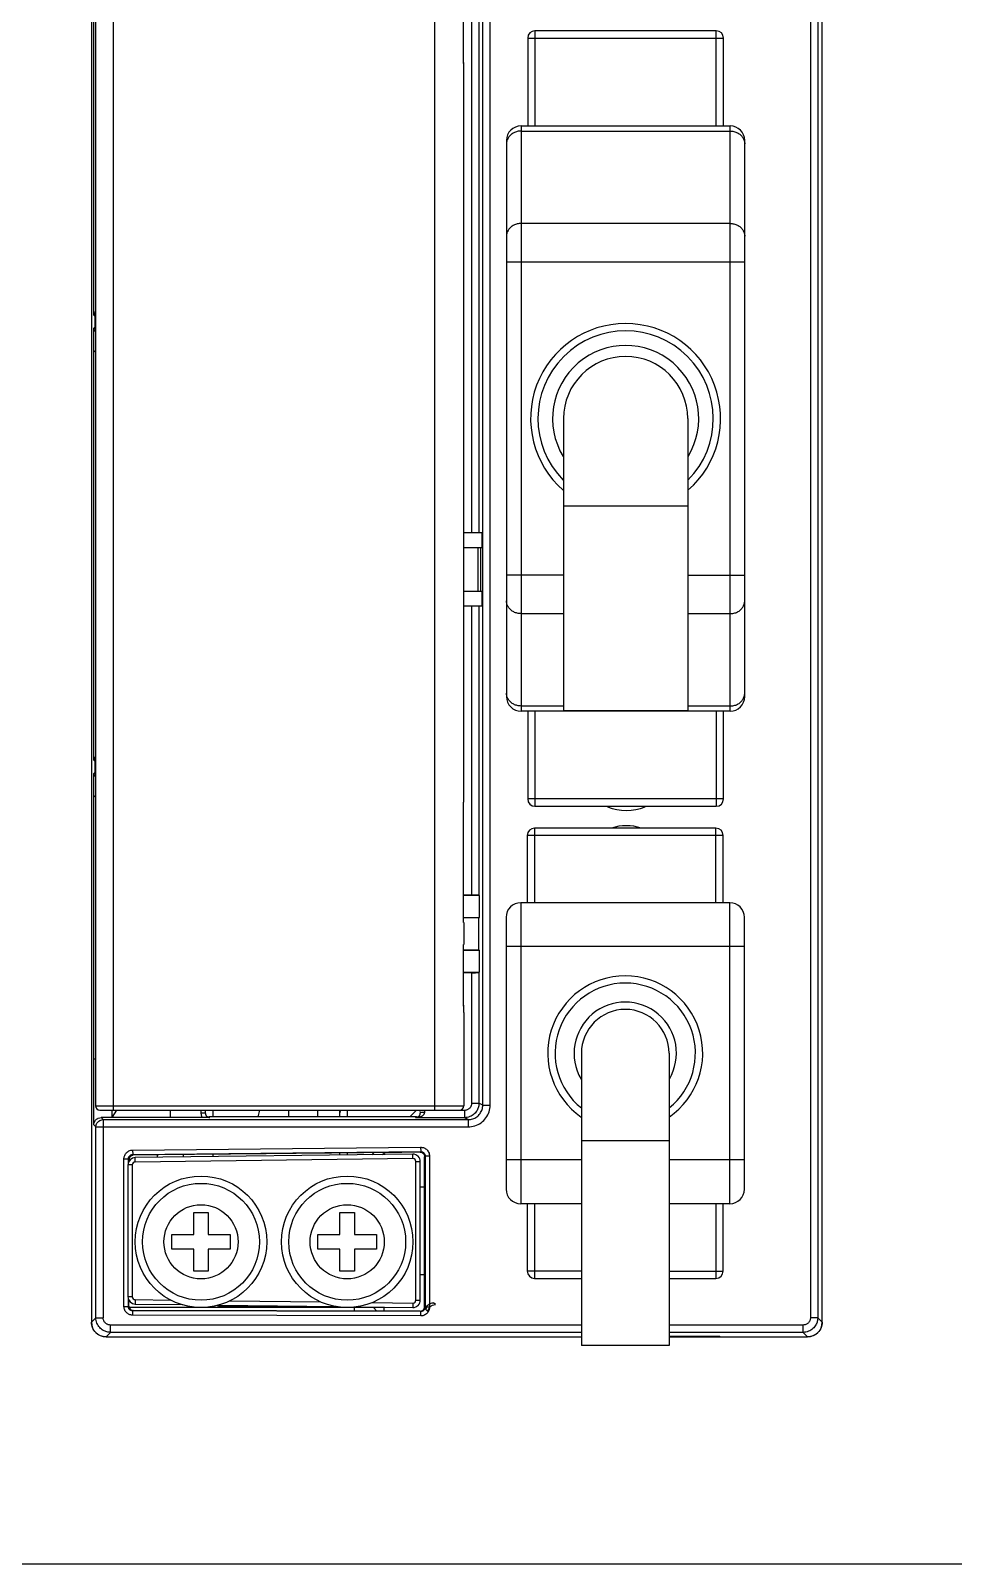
# Model space of a CAD drawing. Header units: millimetres. Extents: x 336 to 12810, y -1577 to 4105.
# Drawn here: x 10590.8 to 10653.9, y 1625.5 to 1730.5 of the extents above; entities that cross this region are included whole.
import ezdxf

# ---------------------------------------------------------------- set-up
doc = ezdxf.new("R2010")
doc.units = ezdxf.units.MM

msp = doc.modelspace()

# ---------------------------------------------------------------- linework, layer by layer
at = {"color": 7, "linetype": 'Continuous'}
for p, q in [((10594.95, 1801.003), (10594.95, 1642.108)), ((10644.95, 1642.108), (10644.95, 1801.003)), ((10644.144, 1767.868), (10644.144, 1642.414)), ((10644.644, 1767.385), (10644.644, 1642.414)), ((10595.235, 1749.308), (10595.235, 1656.908)), ((10596.435, 1749.608), (10596.435, 1656.608)), ((10618.435, 1749.608), (10618.435, 1656.608)), ((10621.73, 1656.968), (10621.73, 1749.249)), ((10622.23, 1656.968), (10622.23, 1749.249)), ((10595.114, 1711.01), (10595.114, 1744.772)), ((10620.404, 1728.388), (10620.404, 1736.458)), ((10620.408, 1728.4), (10620.408, 1736.458)), ((10620.967, 1734.601), (10620.967, 1696.108)), ((10621.467, 1734.609), (10621.467, 1696.108)), ((10625.3, 1730.458), (10625.3, 1723.958)), ((10637.7, 1730.458), (10625.3, 1730.458)), ((10637.7, 1723.958), (10637.7, 1730.458)), ((10624.8, 1729.958), (10624.8, 1723.958)), ((10624.8, 1729.958), (10638.2, 1729.958)), ((10638.2, 1723.958), (10638.2, 1729.958)), ((10620.404, 1728.388), (10620.408, 1728.4)), ((10620.435, 1678.128), (10620.435, 1727.787)), ((10623.35, 1722.958), (10623.35, 1684.908)), ((10624.35, 1723.958), (10624.35, 1683.908)), ((10624.35, 1723.958), (10638.65, 1723.958)), ((10624.35, 1723.601), (10638.65, 1723.601)), ((10638.65, 1683.908), (10638.65, 1723.958)), ((10639.65, 1684.908), (10639.65, 1722.958)), ((10638.65, 1717.282), (10624.35, 1717.282)), ((10639.65, 1714.64), (10623.35, 1714.64)), ((10595.114, 1711.01), (10595.177, 1710.947)), ((10595.177, 1710.947), (10595.177, 1710.17)), ((10595.177, 1710.17), (10595.116, 1710.108)), ((10595.116, 1708.474), (10595.116, 1710.108)), ((10595.235, 1708.593), (10595.114, 1708.472)), ((10595.114, 1680.56), (10595.114, 1708.472)), ((10627.25, 1703.933), (10627.25, 1683.933)), ((10635.75, 1703.933), (10635.75, 1683.933)), ((10635.75, 1697.933), (10627.25, 1697.933)), ((10621.66, 1696.108), (10620.435, 1696.108)), ((10621.66, 1696.108), (10621.66, 1695.108)), ((10620.435, 1695.108), (10621.66, 1695.108)), ((10621.39, 1695.108), (10621.39, 1692.108)), ((10621.59, 1692.108), (10621.59, 1695.108)), ((10627.25, 1693.227), (10623.35, 1693.227)), ((10635.75, 1693.227), (10639.65, 1693.227)), ((10621.66, 1692.108), (10620.435, 1692.108)), ((10621.66, 1692.108), (10621.66, 1691.108)), ((10621.66, 1691.108), (10620.435, 1691.108)), ((10620.967, 1691.108), (10620.967, 1671.321)), ((10621.467, 1691.108), (10621.467, 1671.312)), ((10624.35, 1690.584), (10627.25, 1690.584)), ((10635.75, 1690.584), (10638.65, 1690.584)), ((10627.25, 1684.266), (10624.35, 1684.266)), ((10638.65, 1684.266), (10635.75, 1684.266)), ((10638.65, 1683.908), (10624.35, 1683.908)), ((10624.8, 1683.908), (10624.8, 1677.908)), ((10625.3, 1683.908), (10625.3, 1677.408)), ((10635.75, 1683.933), (10627.25, 1683.933)), ((10637.7, 1683.908), (10637.7, 1677.408)), ((10638.2, 1677.908), (10638.2, 1683.908)), ((10594.95, 1682.608), (10594.988, 1682.608)), ((10594.988, 1673.608), (10594.988, 1682.608)), ((10595.114, 1680.56), (10595.177, 1680.497)), ((10595.177, 1680.497), (10595.177, 1679.72)), ((10595.177, 1679.72), (10595.116, 1679.658)), ((10595.116, 1678.024), (10595.116, 1679.658)), ((10595.235, 1678.143), (10595.114, 1678.022)), ((10595.114, 1660.108), (10595.114, 1678.022)), ((10638.2, 1677.908), (10624.8, 1677.908)), ((10620.408, 1677.516), (10620.404, 1677.529)), ((10620.404, 1669.458), (10620.404, 1677.529)), ((10620.408, 1669.458), (10620.408, 1677.517)), ((10625.3, 1677.408), (10637.7, 1677.408)), ((10637.675, 1675.908), (10625.275, 1675.908)), ((10625.275, 1675.908), (10625.275, 1670.808)), ((10637.675, 1670.808), (10637.675, 1675.908)), ((10638.175, 1675.408), (10624.775, 1675.408)), ((10624.775, 1675.408), (10624.775, 1670.808)), ((10638.175, 1670.808), (10638.175, 1675.408)), ((10594.95, 1673.608), (10594.988, 1673.608)), ((10620.967, 1671.321), (10620.408, 1671.321)), ((10621.506, 1671.293), (10620.408, 1671.293)), ((10621.467, 1671.312), (10621.506, 1671.293)), ((10621.506, 1669.799), (10621.506, 1671.293)), ((10624.325, 1670.808), (10624.325, 1650.208)), ((10638.625, 1670.808), (10624.325, 1670.808)), ((10638.625, 1650.208), (10638.625, 1670.808)), ((10620.404, 1669.458), (10620.435, 1669.458)), ((10620.408, 1669.799), (10621.506, 1669.799)), ((10621.45, 1669.771), (10620.408, 1669.771)), ((10620.435, 1669.458), (10620.435, 1667.958)), ((10621.45, 1669.771), (10621.506, 1669.799)), ((10621.45, 1667.571), (10621.45, 1669.771)), ((10623.325, 1669.808), (10623.325, 1651.208)), ((10639.625, 1651.208), (10639.625, 1669.808)), ((10620.404, 1667.958), (10620.435, 1667.958)), ((10620.404, 1663.888), (10620.404, 1667.958)), ((10620.408, 1663.9), (10620.408, 1667.958)), ((10621.45, 1667.571), (10620.408, 1667.571)), ((10621.506, 1667.543), (10620.408, 1667.543)), ((10621.45, 1667.571), (10621.506, 1667.543)), ((10621.506, 1666.049), (10621.506, 1667.543)), ((10639.625, 1667.808), (10623.325, 1667.808)), ((10620.408, 1666.049), (10621.506, 1666.049)), ((10620.967, 1666.021), (10620.408, 1666.021)), ((10620.967, 1666.021), (10620.967, 1657.099)), ((10621.467, 1666.029), (10621.506, 1666.049)), ((10621.467, 1666.029), (10621.467, 1657.099)), ((10620.404, 1663.888), (10620.408, 1663.9)), ((10620.435, 1663.287), (10620.435, 1656.908)), ((10595.235, 1660.108), (10595.114, 1660.108)), ((10595.116, 1655.608), (10595.116, 1660.108)), ((10628.475, 1660.508), (10628.475, 1640.508)), ((10634.475, 1660.508), (10634.475, 1640.508)), ((10595.235, 1656.908), (10620.435, 1656.908)), ((10620.967, 1657.099), (10621.467, 1657.099)), ((10621.73, 1656.968), (10621.467, 1657.099)), ((10621.73, 1656.968), (10622.23, 1656.968)), ((10595.535, 1656.608), (10620.135, 1656.608)), ((10602.528, 1656.108), (10595.616, 1656.108)), ((10595.616, 1656.108), (10595.756, 1655.969)), ((10595.756, 1655.969), (10595.756, 1642.414)), ((10595.756, 1655.969), (10620.73, 1655.969)), ((10596.663, 1656.608), (10596.35, 1656.108)), ((10596.35, 1656.608), (10596.35, 1656.108)), ((10600.35, 1656.608), (10600.35, 1656.108)), ((10602.445, 1656.608), (10602.445, 1656.414)), ((10602.745, 1656.414), (10602.445, 1656.414)), ((10602.745, 1656.608), (10602.745, 1656.414)), ((10617.188, 1656.147), (10603.012, 1656.147)), ((10603.045, 1656.113), (10603.012, 1656.147)), ((10603.25, 1656.608), (10603.25, 1656.147)), ((10606.363, 1656.147), (10606.469, 1656.608)), ((10608.45, 1656.147), (10608.45, 1656.608)), ((10610.45, 1656.147), (10610.45, 1656.608)), ((10611.95, 1656.147), (10611.95, 1656.608)), ((10612.45, 1656.608), (10612.45, 1656.147)), ((10616.738, 1656.147), (10617.2, 1656.608)), ((10617.141, 1656.1), (10617.188, 1656.147)), ((10620.467, 1656.1), (10617.141, 1656.1)), ((10620.467, 1656.6), (10620.135, 1656.6)), ((10620.467, 1656.6), (10620.467, 1656.1)), ((10620.73, 1655.969), (10620.467, 1656.1)), ((10620.73, 1655.969), (10620.73, 1655.469)), ((10595.116, 1655.608), (10595.256, 1655.469)), ((10595.256, 1642.414), (10595.256, 1655.469)), ((10595.256, 1655.469), (10620.73, 1655.469)), ((10597.772, 1653.883), (10617.477, 1654.077)), ((10597.772, 1653.883), (10597.775, 1653.583)), ((10597.775, 1653.583), (10617.48, 1653.777)), ((10611.95, 1653.54), (10611.95, 1653.687)), ((10612.45, 1653.692), (10612.45, 1653.546)), ((10614.159, 1653.567), (10614.302, 1653.71)), ((10614.875, 1653.576), (10615.016, 1653.717)), ((10617.477, 1654.077), (10617.48, 1653.777)), ((10634.475, 1654.508), (10628.475, 1654.508)), ((10597.178, 1643.186), (10597.178, 1653.283)), ((10597.178, 1653.283), (10597.478, 1653.283)), ((10597.45, 1652.865), (10597.45, 1643.852)), ((10597.75, 1652.865), (10597.45, 1652.865)), ((10597.478, 1653.008), (10597.478, 1653.283)), ((10597.512, 1653.091), (10597.512, 1653.25)), ((10597.537, 1653.129), (10597.537, 1653.251)), ((10597.75, 1652.865), (10597.75, 1643.852)), ((10616.944, 1653.602), (10597.944, 1653.365)), ((10597.948, 1653.065), (10597.944, 1653.365)), ((10616.948, 1653.302), (10597.948, 1653.065)), ((10599.45, 1653.566), (10599.45, 1653.383)), ((10601.25, 1653.406), (10601.25, 1653.583)), ((10603.25, 1653.603), (10603.25, 1653.431)), ((10616.948, 1653.302), (10616.944, 1653.602)), ((10617.15, 1643.615), (10617.15, 1653.102)), ((10617.15, 1653.102), (10617.45, 1653.102)), ((10617.45, 1643.615), (10617.45, 1653.102)), ((10617.75, 1653.443), (10617.783, 1653.477)), ((10617.75, 1643.158), (10617.75, 1653.433)), ((10617.783, 1653.477), (10617.783, 1643.137)), ((10618.083, 1653.477), (10617.783, 1653.477)), ((10618.083, 1653.477), (10618.083, 1643.137)), ((10628.475, 1653.208), (10623.325, 1653.208)), ((10639.625, 1653.208), (10634.475, 1653.208)), ((10617.45, 1651.358), (10617.75, 1651.358)), ((10601.95, 1649.608), (10602.95, 1649.608)), ((10601.95, 1648.108), (10601.95, 1649.608)), ((10602.95, 1649.608), (10602.95, 1648.108)), ((10611.95, 1649.608), (10612.95, 1649.608)), ((10611.95, 1648.108), (10611.95, 1649.608)), ((10612.95, 1649.608), (10612.95, 1648.108)), ((10628.475, 1650.208), (10624.325, 1650.208)), ((10624.775, 1650.208), (10624.775, 1645.608)), ((10625.275, 1650.208), (10625.275, 1645.108)), ((10638.625, 1650.208), (10634.475, 1650.208)), ((10637.675, 1650.208), (10637.675, 1645.108)), ((10638.175, 1645.608), (10638.175, 1650.208)), ((10600.45, 1648.108), (10601.95, 1648.108)), ((10600.45, 1647.108), (10600.45, 1648.108)), ((10602.95, 1648.108), (10604.45, 1648.108)), ((10604.45, 1648.108), (10604.45, 1647.108)), ((10610.45, 1648.108), (10611.95, 1648.108)), ((10610.45, 1647.108), (10610.45, 1648.108)), ((10612.95, 1648.108), (10614.45, 1648.108)), ((10614.45, 1648.108), (10614.45, 1647.108)), ((10601.95, 1647.108), (10600.45, 1647.108)), ((10601.95, 1645.608), (10601.95, 1647.108)), ((10604.45, 1647.108), (10602.95, 1647.108)), ((10602.95, 1647.108), (10602.95, 1645.608)), ((10611.95, 1647.108), (10610.45, 1647.108)), ((10611.95, 1645.608), (10611.95, 1647.108)), ((10614.45, 1647.108), (10612.95, 1647.108)), ((10612.95, 1647.108), (10612.95, 1645.608)), ((10602.95, 1645.608), (10601.95, 1645.608)), ((10612.95, 1645.608), (10611.95, 1645.608)), ((10617.75, 1645.358), (10617.45, 1645.358)), ((10628.475, 1645.608), (10624.775, 1645.608)), ((10634.475, 1645.608), (10638.175, 1645.608)), ((10625.275, 1645.108), (10628.475, 1645.108)), ((10634.475, 1645.108), (10637.675, 1645.108)), ((10597.178, 1643.186), (10597.478, 1643.186)), ((10597.75, 1643.852), (10597.45, 1643.852)), ((10597.478, 1643.186), (10597.478, 1643.708)), ((10597.512, 1643.219), (10597.512, 1643.626)), ((10597.512, 1643.219), (10597.513, 1643.623)), ((10597.948, 1643.652), (10597.944, 1643.352)), ((10597.944, 1643.352), (10601.154, 1643.312)), ((10597.948, 1643.652), (10600.386, 1643.622)), ((10603.645, 1643.281), (10611.722, 1643.18)), ((10603.75, 1643.28), (10603.75, 1643.208)), ((10603.75, 1643.208), (10608.95, 1643.208)), ((10604.41, 1643.571), (10610.652, 1643.493)), ((10604.571, 1643.108), (10604.681, 1643.208)), ((10607.918, 1643.228), (10607.918, 1643.108)), ((10607.95, 1643.227), (10607.95, 1643.108)), ((10611.363, 1643.184), (10611.39, 1643.154)), ((10614.157, 1643.45), (10616.948, 1643.415)), ((10616.948, 1643.415), (10616.944, 1643.115)), ((10617.15, 1643.615), (10617.45, 1643.615)), ((10618.487, 1643.308), (10618.355, 1643.441)), ((10595.256, 1642.414), (10594.95, 1642.108)), ((10595.256, 1642.414), (10595.756, 1642.414)), ((10614.95, 1643.108), (10597.541, 1643.108)), ((10597.777, 1642.586), (10597.778, 1642.886)), ((10617.482, 1642.537), (10597.777, 1642.586)), ((10597.811, 1642.919), (10597.778, 1642.886)), ((10617.483, 1642.837), (10597.778, 1642.886)), ((10617.45, 1642.865), (10597.811, 1642.919)), ((10612.95, 1642.877), (10612.95, 1643.108)), ((10613.066, 1643.163), (10616.944, 1643.115)), ((10614.486, 1642.873), (10614.25, 1643.108)), ((10614.657, 1643.108), (10614.657, 1643.143)), ((10614.95, 1643.14), (10614.95, 1642.872)), ((10617.483, 1642.837), (10617.449, 1642.871)), ((10617.482, 1642.537), (10617.483, 1642.837)), ((10617.783, 1643.137), (10617.75, 1643.171)), ((10618.083, 1643.137), (10617.783, 1643.137)), ((10617.846, 1642.95), (10617.987, 1642.808)), ((10644.644, 1642.414), (10644.144, 1642.414)), ((10644.644, 1642.414), (10644.95, 1642.108)), ((10596.255, 1641.414), (10595.95, 1641.108)), ((10595.95, 1641.108), (10628.475, 1641.108)), ((10628.475, 1641.914), (10596.255, 1641.914)), ((10596.255, 1641.414), (10596.255, 1641.914)), ((10628.475, 1641.414), (10596.255, 1641.414)), ((10643.645, 1641.914), (10634.475, 1641.914)), ((10643.645, 1641.414), (10634.475, 1641.414)), ((10634.475, 1641.147), (10637.95, 1641.147)), ((10634.475, 1641.108), (10643.95, 1641.108)), ((10637.95, 1641.108), (10637.95, 1641.147)), ((10643.645, 1641.414), (10643.645, 1641.914)), ((10643.645, 1641.414), (10643.95, 1641.108)), ((10634.475, 1640.508), (10628.475, 1640.508))]:
    msp.add_line(p, q, dxfattribs=at)
msp.add_line((10806.716, 1625.542), (10506.716, 1625.542))
for centre, radius in [((10602.45, 1647.608), 4.5), ((10602.45, 1647.608), 4), ((10612.45, 1647.608), 4.5), ((10612.45, 1647.608), 4), ((10602.45, 1647.608), 2.537), ((10612.45, 1647.608), 2.537)]:
    msp.add_circle(centre, radius, dxfattribs=at)
for centre, radius, start, end in [((10625.3, 1729.958), 0.5, 90, 180), ((10637.7, 1729.958), 0.5, 0, 90), ((10624.35, 1722.958), 1, 90, 180), ((10638.65, 1722.958), 1, 0, 90), ((10631.5, 1703.933), 6.5, 311.03496, 228.96504), ((10631.5, 1703.933), 6, 315.2713, 224.72879), ((10631.5, 1703.933), 5, 328.70037, 211.29963), ((10631.5, 1703.933), 4.25, 0, 180), ((10624.35, 1684.908), 1, 180, 270), ((10638.65, 1684.908), 1, 270, 0), ((10625.3, 1677.908), 0.5, 180, 270), ((10637.7, 1677.908), 0.5, 270, 0), ((10631.55, 1680.433), 3.317, 247.10304, 292.90247), ((10625.275, 1675.408), 0.5, 90, 180), ((10631.55, 1672.758), 3.317, 72.26015, 107.76051), ((10637.675, 1675.408), 0.5, 0, 90), ((10624.325, 1669.808), 1, 90, 180), ((10638.625, 1669.808), 1, 0, 90), ((10631.475, 1660.508), 5.3, 304.6163, 235.37235), ((10631.475, 1660.508), 4.8, 308.77013, 231.25459), ((10631.475, 1660.508), 3.5, 329.56273, 210.43727), ((10631.475, 1660.508), 3, 0, 180), ((10595.535, 1656.908), 0.3, 180, 270), ((10620.135, 1656.908), 0.3, 270, 0), ((10597.95, 1652.865), 0.5, 90.71616, 180), ((10597.95, 1652.865), 0.2, 90.71616, 180), ((10616.95, 1653.102), 0.5, 0, 90.71616), ((10616.95, 1653.102), 0.2, 0, 90.71616), ((10624.325, 1651.208), 1, 180, 270), ((10638.625, 1651.208), 1, 270, 0), ((10625.275, 1645.608), 0.5, 180, 270), ((10637.675, 1645.608), 0.5, 270, 0), ((10597.95, 1643.852), 0.5, 180, 269.28384), ((10597.95, 1643.852), 0.2, 180, 269.28384), ((10603.75, 1643.708), 0.5, 246.36286, 270), ((10616.95, 1643.615), 0.5, 269.28384, 0), ((10616.95, 1643.615), 0.2, 269.28384, 0), ((10595.95, 1642.108), 1, 180, 270), ((10643.95, 1642.108), 1, 270, 0)]:
    msp.add_arc(centre, radius, start, end, dxfattribs=at)
for points, start_tangent, end_tangent in [([(10620.435, 1727.787), (10620.427, 1728.1), (10620.404, 1728.388)], (-0.0000029, 1), (-0.1048733, 0.9944856)), ([(10620.409, 1728.388), (10620.408, 1728.402)], (-0.0854524, 0.9963423), (-0.0874217, 0.9961714)), ([(10620.435, 1727.787), (10620.433, 1727.949), (10620.42, 1728.25), (10620.409, 1728.388)], (0.0000387, 1), (-0.0854524, 0.9963423)), ([(10623.384, 1722.948), (10623.35, 1722.72)], (-0.2906709, -0.9568231), (0, -1)), ([(10624.35, 1723.601), (10624.091, 1723.571), (10623.85, 1723.483), (10623.643, 1723.343), (10623.484, 1723.16), (10623.384, 1722.948)], (-1, 0), (-0.2906709, -0.9568231)), ([(10638.65, 1723.601), (10638.909, 1723.571), (10639.15, 1723.483), (10639.357, 1723.343), (10639.516, 1723.16), (10639.616, 1722.948)], (1, 0), (0.2906708, -0.9568231)), ([(10639.616, 1722.948), (10639.65, 1722.72)], (0.2906708, -0.9568231), (0, -1)), ([(10624.35, 1717.282), (10624.091, 1717.252), (10623.85, 1717.164), (10623.643, 1717.024), (10623.484, 1716.842), (10623.384, 1716.63), (10623.35, 1716.402)], (-1, 0), (0, -1)), ([(10638.65, 1717.282), (10638.909, 1717.252), (10639.15, 1717.164), (10639.357, 1717.024), (10639.516, 1716.842), (10639.616, 1716.63), (10639.65, 1716.402)], (1, 0), (0, -1)), ([(10595.114, 1711.01), (10595.154, 1711.16), (10595.23, 1711.247)], (0, 1), (0.7901736, 0.612883)), ([(10595.23, 1711.118), (10595.217, 1711.097), (10595.177, 1710.947)], (-0.5690217, -0.8223225), (-0.0003046, -1)), ([(10595.177, 1710.947), (10595.222, 1710.946), (10595.235, 1710.946)], (0.9282475, -0.3719631), (0.9996401, 0.0268277)), ([(10595.23, 1709.873), (10595.156, 1709.958), (10595.116, 1710.108)], (-0.7849729, 0.6195301), (0, 1)), ([(10595.235, 1710.17), (10595.201, 1710.171), (10595.177, 1710.17)], (-0.9991369, -0.0415377), (-0.9292574, -0.369433)), ([(10595.23, 1709.999), (10595.217, 1710.02), (10595.177, 1710.17)], (-0.5690216, 0.8223226), (-0.0003046, 1)), ([(10624.35, 1690.584), (10624.091, 1690.614), (10623.85, 1690.702), (10623.643, 1690.842), (10623.484, 1691.025), (10623.384, 1691.237), (10623.35, 1691.465)], (-1, 0), (0, 1)), ([(10638.65, 1690.584), (10638.909, 1690.614), (10639.15, 1690.702), (10639.357, 1690.842), (10639.516, 1691.025), (10639.616, 1691.237), (10639.65, 1691.465)], (1, 0), (0, 1)), ([(10624.35, 1684.266), (10624.091, 1684.296), (10623.85, 1684.384), (10623.643, 1684.524), (10623.484, 1684.706), (10623.384, 1684.919), (10623.35, 1685.147)], (-1, 0), (0, 1)), ([(10638.65, 1684.266), (10638.909, 1684.296), (10639.15, 1684.384), (10639.357, 1684.524), (10639.516, 1684.706), (10639.616, 1684.919)], (1, 0), (0.2906709, 0.9568231)), ([(10639.616, 1684.919), (10639.65, 1685.147)], (0.2906709, 0.9568231), (0, 1)), ([(10595.114, 1680.56), (10595.154, 1680.71), (10595.23, 1680.797)], (0, 1), (0.7901736, 0.612883)), ([(10595.23, 1680.668), (10595.217, 1680.647), (10595.177, 1680.497)], (-0.5690217, -0.8223225), (-0.0003046, -1)), ([(10595.177, 1680.497), (10595.222, 1680.496), (10595.235, 1680.496)], (0.9282475, -0.3719631), (0.9996401, 0.0268277)), ([(10595.23, 1679.423), (10595.156, 1679.508), (10595.116, 1679.658)], (-0.7849729, 0.6195301), (0, 1)), ([(10595.235, 1679.72), (10595.201, 1679.721), (10595.177, 1679.72)], (-0.9991369, -0.0415377), (-0.9292574, -0.369433)), ([(10595.23, 1679.549), (10595.217, 1679.57), (10595.177, 1679.72)], (-0.5690216, 0.8223226), (-0.0003046, 1)), ([(10620.404, 1677.529), (10620.427, 1677.821), (10620.435, 1678.128)], (0.1048684, 0.9944861), (0.0001261, 1)), ([(10620.409, 1677.529), (10620.419, 1677.655), (10620.433, 1677.956), (10620.435, 1678.128)], (0.085413, 0.9963456), (0.000108, 1)), ([(10620.408, 1677.515), (10620.409, 1677.529)], (0.0873967, 0.9961736), (0.085413, 0.9963456)), ([(10621.467, 1671.312), (10621.424, 1671.316), (10621.314, 1671.318), (10621.155, 1671.32), (10620.967, 1671.321)], (-0.8944817, 0.4471046), (-1, 0)), ([(10620.967, 1666.021), (10621.155, 1666.021), (10621.314, 1666.023), (10621.424, 1666.026), (10621.467, 1666.029)], (1, 0), (0.8944817, 0.4471046)), ([(10620.435, 1663.287), (10620.427, 1663.6), (10620.404, 1663.888)], (-0.0000029, 1), (-0.1048733, 0.9944856)), ([(10620.409, 1663.888), (10620.408, 1663.902)], (-0.0854524, 0.9963423), (-0.0874217, 0.9961714)), ([(10620.435, 1663.287), (10620.433, 1663.449), (10620.42, 1663.75), (10620.409, 1663.888)], (0.0000387, 1), (-0.0854524, 0.9963423)), ([(10621.467, 1657.099), (10621.458, 1656.97), (10621.434, 1656.846), (10621.393, 1656.722), (10621.332, 1656.599), (10621.249, 1656.477), (10621.141, 1656.361), (10621.004, 1656.256), (10620.841, 1656.172), (10620.659, 1656.118), (10620.467, 1656.1)], (-0.0003135, -1), (-1, -0.0002872)), ([(10620.967, 1657.099), (10620.963, 1657.035), (10620.951, 1656.973), (10620.93, 1656.911), (10620.9, 1656.849), (10620.859, 1656.788), (10620.804, 1656.73), (10620.736, 1656.678), (10620.654, 1656.636), (10620.563, 1656.609), (10620.467, 1656.6)], (-0.0000186, -1), (-1, 0.0000703)), ([(10620.73, 1655.469), (10621.194, 1655.542), (10621.612, 1655.755), (10621.944, 1656.087), (10622.156, 1656.504), (10622.23, 1656.968)], (1, -0.0001157), (0.0000935, 1)), ([(10620.73, 1655.969), (10621.039, 1656.018), (10621.318, 1656.159), (10621.539, 1656.38), (10621.681, 1656.658), (10621.73, 1656.968)], (0.9999999, -0.0003345), (-0.0002775, 1)), ([(10595.116, 1655.608), (10595.154, 1655.8), (10595.262, 1655.962), (10595.424, 1656.07), (10595.616, 1656.108)], (0, 1), (1, 0)), ([(10595.256, 1655.469), (10595.265, 1655.567), (10595.298, 1655.671), (10595.361, 1655.775), (10595.457, 1655.869), (10595.589, 1655.94), (10595.756, 1655.969)], (0.0003046, 1), (1, 0.0003046)), ([(10602.445, 1656.414), (10602.449, 1656.345), (10602.462, 1656.27), (10602.488, 1656.191)], (0.0000101, -1), (0.371418, -0.9284658)), ([(10602.488, 1656.191), (10602.528, 1656.108)], (0.371418, -0.9284658), (0.5089078, -0.8608211)), ([(10602.71, 1656.109), (10602.528, 1656.108)], (-0.9999728, -0.0073716), (-1, 0.0000003)), ([(10603.045, 1656.113), (10602.883, 1656.111), (10602.71, 1656.109)], (-0.9998474, -0.017468), (-0.9999728, -0.0073716)), ([(10602.745, 1656.414), (10602.747, 1656.377), (10602.755, 1656.338), (10602.769, 1656.295)], (0.0003111, -1), (0.3949433, -0.9187055)), ([(10602.769, 1656.295), (10602.792, 1656.252), (10602.826, 1656.209), (10602.833, 1656.202)], (0.3949433, -0.9187055), (0.706504, -0.707709)), ([(10602.8, 1656.235), (10602.862, 1656.187)], (0.7071068, -0.7071068), (0.867064, -0.4981968)), ([(10602.833, 1656.202), (10602.869, 1656.17), (10602.922, 1656.14), (10602.982, 1656.12), (10603.045, 1656.113)], (0.706504, -0.707709), (1, -0.0002622)), ([(10602.862, 1656.187), (10603.012, 1656.147)], (0.867064, -0.4981968), (1, 0)), ([(10611.95, 1656.358), (10611.991, 1656.555)], (0, 1), (0.3935544, 0.9193013)), ([(10617.141, 1656.1), (10617.246, 1656.107), (10617.338, 1656.122), (10617.419, 1656.144), (10617.489, 1656.17), (10617.55, 1656.2), (10617.602, 1656.234), (10617.646, 1656.269), (10617.682, 1656.305)], (0.9999233, 0.0123824), (0.6543562, 0.7561865)), ([(10617.188, 1656.147), (10617.338, 1656.187), (10617.359, 1656.2)], (1, 0), (0.8219276, 0.569592)), ([(10617.362, 1656.197), (10617.376, 1656.212), (10617.399, 1656.24), (10617.417, 1656.27)], (0.7066914, 0.7075219), (0.4797745, 0.8773918)), ([(10617.417, 1656.27), (10617.432, 1656.3), (10617.443, 1656.333), (10617.451, 1656.37)], (0.4797745, 0.8773918), (0.152666, 0.9882778)), ([(10617.451, 1656.37), (10617.455, 1656.413)], (0.152666, 0.9882778), (0.0086662, 0.9999624)), ([(10617.455, 1656.413), (10617.493, 1656.449), (10617.603, 1656.474)], (-0.0726916, 0.9973545), (0.9937509, 0.1116207)), ([(10617.455, 1656.51), (10617.455, 1656.6)], (0.0019762, 0.999998), (-0.0000047, 1)), ([(10617.455, 1656.413), (10617.455, 1656.51)], (0.004175, 0.9999913), (0.0019762, 0.999998)), ([(10617.603, 1656.474), (10617.755, 1656.483)], (0.9937509, 0.1116207), (0.9999922, -0.0039524)), ([(10617.682, 1656.305), (10617.71, 1656.343)], (0.6543562, 0.7561865), (0.5463375, 0.8375651)), ([(10617.71, 1656.343), (10617.733, 1656.383), (10617.748, 1656.43), (10617.755, 1656.483)], (0.5463375, 0.8375651), (0.0067909, 0.9999769)), ([(10617.755, 1656.483), (10617.755, 1656.543), (10617.755, 1656.6)], (0.0066835, 0.9999777), (0.0000004, 1)), ([(10597.178, 1653.283), (10597.185, 1653.373), (10597.208, 1653.47), (10597.252, 1653.571), (10597.319, 1653.669), (10597.409, 1653.755), (10597.518, 1653.823), (10597.641, 1653.867), (10597.772, 1653.883)], (-0.0000028, 1), (0.9999509, 0.0099084)), ([(10616.942, 1653.736), (10611, 1653.678), (10604.456, 1653.614), (10597.942, 1653.551)], (-0.9999534, -0.0096531), (-0.9999523, -0.0097638)), ([(10617.444, 1653.74), (10616.942, 1653.736)], (-0.9999535, -0.009648), (-0.9999534, -0.0096531)), ([(10617.444, 1653.74), (10617.601, 1653.699), (10617.715, 1653.581), (10617.75, 1653.443)], (0.9999535, 0.009648), (0.0134265, -0.9999099)), ([(10617.477, 1654.077), (10617.568, 1654.071), (10617.665, 1654.049), (10617.767, 1654.006), (10617.866, 1653.939), (10617.955, 1653.848), (10618.024, 1653.737), (10618.068, 1653.612), (10618.083, 1653.477)], (0.9999513, 0.009868), (0.000075, -1)), ([(10617.48, 1653.777), (10617.525, 1653.774), (10617.574, 1653.763), (10617.625, 1653.741), (10617.675, 1653.708), (10617.719, 1653.663), (10617.754, 1653.607), (10617.776, 1653.544), (10617.783, 1653.477)], (0.9999482, 0.010174), (-0.0002594, -1)), ([(10597.478, 1653.283), (10597.482, 1653.328), (10597.493, 1653.376), (10597.515, 1653.427), (10597.549, 1653.476), (10597.594, 1653.519), (10597.648, 1653.553), (10597.71, 1653.575), (10597.775, 1653.583)], (-0.0003036, 1), (0.999954, 0.0095902)), ([(10597.512, 1653.25), (10597.551, 1653.399), (10597.66, 1653.508), (10597.819, 1653.55)], (0, 1), (0.9999514, 0.009863)), ([(10597.537, 1653.251), (10597.577, 1653.399), (10597.683, 1653.508)], (0.0024659, 0.999997), (0.8525367, 0.5226673)), ([(10597.683, 1653.508), (10597.787, 1653.547)], (0.8525367, 0.5226673), (0.9886039, 0.1505399)), ([(10597.787, 1653.547), (10597.819, 1653.55)], (0.9886039, 0.1505399), (0.9999565, 0.0093299)), ([(10597.942, 1653.551), (10597.809, 1653.55)], (-0.9999523, -0.0097638), (-0.9999523, -0.0097642)), ([(10597.777, 1642.586), (10597.687, 1642.593), (10597.589, 1642.617), (10597.489, 1642.661), (10597.391, 1642.728), (10597.304, 1642.819), (10597.236, 1642.929), (10597.193, 1643.053), (10597.178, 1643.186)], (-0.999997, 0.0024622), (-0.0000565, 1)), ([(10597.732, 1642.89), (10597.684, 1642.901), (10597.633, 1642.923), (10597.584, 1642.957), (10597.541, 1643.002), (10597.507, 1643.057), (10597.486, 1643.12), (10597.478, 1643.186)], (-0.9882978, 0.1525369), (0.0002678, 1)), ([(10597.512, 1643.216), (10597.552, 1643.069), (10597.661, 1642.96), (10597.811, 1642.919)], (0, -1), (0.999997, -0.0024659)), ([(10617.846, 1642.95), (10617.87, 1643.102), (10617.941, 1643.239), (10618.052, 1643.348), (10618.192, 1643.417), (10618.355, 1643.441)], (0, 1), (0.9998529, -0.0171505)), ([(10617.987, 1642.808), (10618.025, 1643), (10618.134, 1643.162), (10618.296, 1643.27), (10618.487, 1643.308)], (0, 1), (1, 0)), ([(10596.255, 1641.414), (10596.131, 1641.422), (10596.008, 1641.445), (10595.884, 1641.486), (10595.759, 1641.546), (10595.635, 1641.63), (10595.516, 1641.741), (10595.409, 1641.882), (10595.326, 1642.047), (10595.273, 1642.227), (10595.256, 1642.414)], (-1, 0.0001505), (-0.0001497, 1)), ([(10596.255, 1641.914), (10596.193, 1641.918), (10596.132, 1641.929), (10596.07, 1641.95), (10596.007, 1641.98), (10595.945, 1642.022), (10595.886, 1642.078), (10595.832, 1642.148), (10595.791, 1642.23), (10595.764, 1642.321), (10595.756, 1642.414)], (-1, -0.0000037), (0.0000084, 1)), ([(10597.778, 1642.886), (10597.732, 1642.89)], (-0.9999977, 0.0021595), (-0.9882978, 0.1525369)), ([(10617.449, 1642.871), (10617.6, 1642.911), (10617.71, 1643.021), (10617.75, 1643.171)], (0.9999969, -0.0024807), (-0.0000149, 1)), ([(10618.083, 1643.137), (10618.077, 1643.051), (10618.057, 1642.961), (10618.018, 1642.866), (10617.957, 1642.769), (10617.869, 1642.678), (10617.757, 1642.603), (10617.625, 1642.554), (10617.482, 1642.537)], (0.0000117, -1), (-0.9999971, 0.0024111)), ([(10617.783, 1643.137), (10617.78, 1643.094), (10617.77, 1643.049), (10617.751, 1643.002), (10617.72, 1642.953), (10617.676, 1642.908), (10617.62, 1642.87), (10617.554, 1642.846), (10617.483, 1642.837)], (0.0003126, -1), (-0.9999963, 0.002736)), ([(10644.144, 1642.414), (10644.141, 1642.351), (10644.129, 1642.29), (10644.109, 1642.228), (10644.079, 1642.166), (10644.037, 1642.103), (10643.981, 1642.044), (10643.911, 1641.991), (10643.828, 1641.949), (10643.738, 1641.923), (10643.645, 1641.914)], (0.0000037, -1), (-1, 0.0000084)), ([(10644.644, 1642.414), (10644.637, 1642.289), (10644.613, 1642.167), (10644.573, 1642.043), (10644.512, 1641.917), (10644.428, 1641.793), (10644.317, 1641.674), (10644.177, 1641.567), (10644.012, 1641.484), (10643.831, 1641.432), (10643.645, 1641.414)], (-0.0001505, -1), (-1, -0.0001497)), ([(10595.95, 1641.108), (10595.567, 1641.184), (10595.243, 1641.401), (10595.026, 1641.726), (10594.95, 1642.108)], (-1, 0), (0, 1)), ([(10644.95, 1642.108), (10644.874, 1641.726), (10644.657, 1641.401), (10644.333, 1641.184), (10643.95, 1641.108)], (0, -1), (-1, 0))]:
    msp.add_spline(points, degree=3, dxfattribs=dict(at, start_tangent=start_tangent, end_tangent=end_tangent))

doc.saveas('drawing.dxf')
